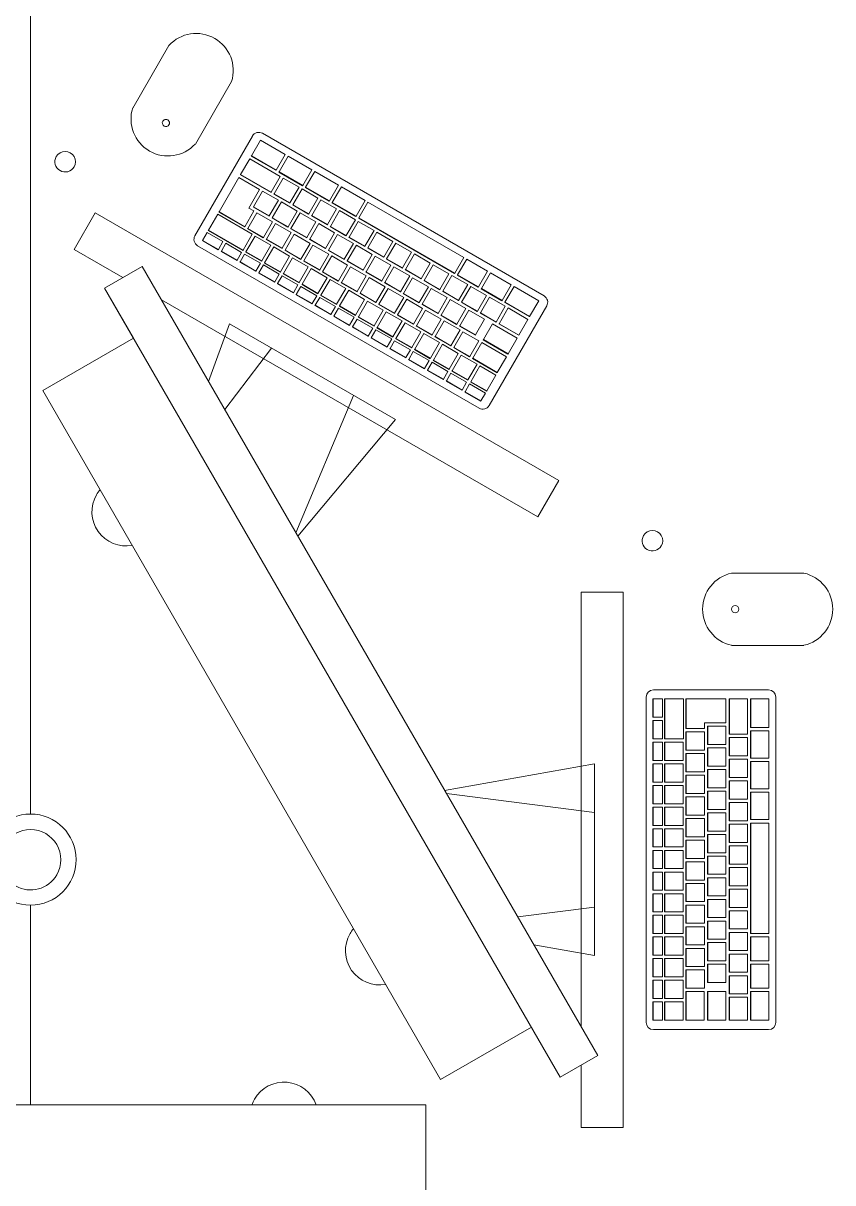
# Model space of a CAD drawing. Header units: millimetres. Extents: x 79795 to 317870, y -36033 to 97293.
# Drawn here: x 214522 to 215232, y 19048 to 20067 of the extents above; entities that cross this region are included whole.
import ezdxf

# ---------------------------------------------------------------- set-up
doc = ezdxf.new("R2010")
doc.units = ezdxf.units.MM
doc.header["$MEASUREMENT"] = 0
for name, color, linetype, lineweight in [('A-GENM', 8, 'CONTINUOUS', 9), ('E-ELEC-EQPM', 8, 'CONTINUOUS', 9), ('I-FURN', 8, 'CONTINUOUS', 9)]:
    doc.layers.add(name, color=color, linetype=linetype, lineweight=lineweight)

msp = doc.modelspace()

# ---------------------------------------------------------------- linework, layer by layer
at = {"layer": 'A-GENM'}
for p, q in [((214649.6, 20047.2), (214617.9, 19992.2)), ((214672.9, 19960.5), (214704.6, 20015.5)), ((214979, 19827.2), (214731.7, 19970)), ((214723, 19967.6), (214672.5, 19880)), ((214730.1, 19964), (214722.1, 19950.2)), ((214751.7, 19951.5), (214730.1, 19964)), ((214721.9, 19950), (214722.1, 19950.2)), ((214743.6, 19937.5), (214721.9, 19950)), ((214722.1, 19950.2), (214743.7, 19937.7)), ((214743.7, 19937.7), (214751.7, 19951.5)), ((214754.3, 19950), (214746.3, 19936.2)), ((214775.1, 19938), (214754.3, 19950)), ((214720.6, 19947.6), (214712.6, 19933.8)), ((214747.4, 19932.1), (214720.6, 19947.6)), ((214711.1, 19931.2), (214693.7, 19901)), ((214729.3, 19920.7), (214711.1, 19931.2)), ((214712.5, 19933.6), (214712.6, 19933.8)), ((214739.3, 19918.1), (214712.5, 19933.6)), ((214712.6, 19933.8), (214739.5, 19918.3)), ((214739.5, 19918.3), (214747.4, 19932.1)), ((214750, 19930.6), (214742.1, 19916.8)), ((214743.6, 19937.5), (214743.7, 19937.7)), ((214746.2, 19936), (214746.3, 19936.2)), ((214767, 19924), (214746.2, 19936)), ((214746.3, 19936.2), (214767.1, 19924.2)), ((214763.9, 19922.6), (214750, 19930.6)), ((214767.1, 19924.2), (214775.1, 19938)), ((214777.7, 19936.5), (214769.7, 19922.7)), ((214798.5, 19924.5), (214777.7, 19936.5)), ((214719.9, 19904.3), (214729.3, 19920.7)), ((214731.9, 19919.2), (214723.9, 19905.4)), ((214745.8, 19911.2), (214731.9, 19919.2)), ((214739.3, 19918.1), (214739.5, 19918.3)), ((214755.9, 19908.8), (214763.9, 19922.6)), ((214766.5, 19921.1), (214758.5, 19907.3)), ((214780.4, 19913.1), (214766.5, 19921.1)), ((214767, 19924), (214767.1, 19924.2)), ((214769.6, 19922.5), (214769.7, 19922.7)), ((214790.4, 19910.5), (214769.6, 19922.5)), ((214769.7, 19922.7), (214790.5, 19910.7)), ((214790.5, 19910.7), (214798.5, 19924.5)), ((214801.1, 19923), (214793.1, 19909.2)), ((214821.8, 19911), (214801.1, 19923)), ((214737.8, 19897.4), (214745.8, 19911.2)), ((214748.4, 19909.7), (214740.4, 19895.9)), ((214741.9, 19916.6), (214742.1, 19916.8)), ((214755.8, 19908.6), (214741.9, 19916.6)), ((214742.1, 19916.8), (214755.9, 19908.8)), ((214762.2, 19901.7), (214748.4, 19909.7)), ((214755.8, 19908.6), (214755.9, 19908.8)), ((214772.4, 19899.3), (214780.4, 19913.1)), ((214783, 19911.6), (214775, 19897.8)), ((214796.8, 19903.6), (214783, 19911.6)), ((214790.4, 19910.5), (214790.5, 19910.7)), ((214793, 19909), (214793.1, 19909.2)), ((214813.7, 19897), (214793, 19909)), ((214793.1, 19909.2), (214813.9, 19897.2)), ((214813.9, 19897.2), (214821.8, 19911)), ((214824.4, 19909.5), (214816.5, 19895.7)), ((214908.5, 19861), (214824.4, 19909.5)), ((214692.5, 19898.9), (214684.4, 19884.9)), ((214722.8, 19881.4), (214692.5, 19898.9)), ((214693.6, 19900.8), (214693.7, 19901)), ((214716.1, 19887.8), (214693.6, 19900.8)), ((214693.7, 19901), (214716.2, 19888)), ((214716.2, 19888), (214724.2, 19901.8)), ((214726.8, 19900.3), (214718.8, 19886.5)), ((214724.2, 19901.8), (214719.9, 19904.3)), ((214723.8, 19905.2), (214723.9, 19905.4)), ((214737.7, 19897.2), (214723.8, 19905.2)), ((214723.9, 19905.4), (214737.8, 19897.4)), ((214740.6, 19892.3), (214726.8, 19900.3)), ((214737.7, 19897.2), (214737.8, 19897.4)), ((214754.2, 19887.9), (214762.2, 19901.7)), ((214764.8, 19900.2), (214756.8, 19886.4)), ((214758.4, 19907.1), (214758.5, 19907.3)), ((214772.2, 19899.1), (214758.4, 19907.1)), ((214758.5, 19907.3), (214772.4, 19899.3)), ((214778.7, 19892.2), (214764.8, 19900.2)), ((214772.2, 19899.1), (214772.4, 19899.3)), ((214774.8, 19897.6), (214775, 19897.8)), ((214788.7, 19889.6), (214774.8, 19897.6)), ((214775, 19897.8), (214788.8, 19889.8)), ((214788.8, 19889.8), (214796.8, 19903.6)), ((214799.4, 19902.1), (214791.4, 19888.3)), ((214813.3, 19894.1), (214799.4, 19902.1)), ((214716.1, 19887.8), (214716.2, 19888)), ((214732.7, 19878.5), (214740.6, 19892.3)), ((214743.2, 19890.8), (214735.3, 19877)), ((214740.3, 19895.7), (214740.4, 19895.9)), ((214754.1, 19887.7), (214740.3, 19895.7)), ((214740.4, 19895.9), (214754.2, 19887.9)), ((214757.1, 19882.8), (214743.2, 19890.8)), ((214754.1, 19887.7), (214754.2, 19887.9)), ((214770.7, 19878.4), (214778.7, 19892.2)), ((214781.3, 19890.7), (214773.3, 19876.9)), ((214795.1, 19882.7), (214781.3, 19890.7)), ((214788.7, 19889.6), (214788.8, 19889.8)), ((214791.3, 19888.1), (214791.4, 19888.3)), ((214805.1, 19880.1), (214791.3, 19888.1)), ((214791.4, 19888.3), (214805.3, 19880.3)), ((214805.3, 19880.3), (214813.3, 19894.1)), ((214815.9, 19892.6), (214807.9, 19878.8)), ((214813.7, 19897), (214813.9, 19897.2)), ((214829.7, 19884.6), (214815.9, 19892.6)), ((214816.3, 19895.5), (214816.5, 19895.7)), ((214900.3, 19847), (214816.3, 19895.5)), ((214816.5, 19895.7), (214900.5, 19847.2)), ((214683.2, 19882.9), (214679.2, 19876)), ((214697.1, 19874.9), (214683.2, 19882.9)), ((214684.2, 19884.6), (214684.4, 19884.9)), ((214714.5, 19867.1), (214684.2, 19884.6)), ((214684.4, 19884.9), (214714.7, 19867.4)), ((214714.7, 19867.4), (214722.8, 19881.4)), ((214725.3, 19879.7), (214717.3, 19865.9)), ((214718.7, 19886.3), (214718.8, 19886.5)), ((214732.5, 19878.3), (214718.7, 19886.3)), ((214718.8, 19886.5), (214732.7, 19878.5)), ((214739.1, 19871.7), (214725.3, 19879.7)), ((214732.5, 19878.3), (214732.7, 19878.5)), ((214735.1, 19876.8), (214735.3, 19877)), ((214735.3, 19877), (214749.1, 19869)), ((214749.1, 19869), (214757.1, 19882.8)), ((214759.7, 19881.3), (214751.7, 19867.5)), ((214756.7, 19886.2), (214756.8, 19886.4)), ((214770.6, 19878.2), (214756.7, 19886.2)), ((214756.8, 19886.4), (214770.7, 19878.4)), ((214773.6, 19873.3), (214759.7, 19881.3)), ((214770.6, 19878.2), (214770.7, 19878.4)), ((214787.2, 19868.9), (214795.1, 19882.7)), ((214797.7, 19881.2), (214789.8, 19867.4)), ((214811.6, 19873.2), (214797.7, 19881.2)), ((214805.1, 19880.1), (214805.3, 19880.3)), ((214807.7, 19878.6), (214807.9, 19878.8)), ((214821.6, 19870.6), (214807.7, 19878.6)), ((214807.9, 19878.8), (214821.7, 19870.8)), ((214821.7, 19870.8), (214829.7, 19884.6)), ((214832.3, 19883.1), (214824.3, 19869.3)), ((214846.2, 19875.1), (214832.3, 19883.1)), ((214674.8, 19871.3), (214922.1, 19728.6)), ((214679.1, 19875.8), (214679.2, 19876)), ((214693, 19867.8), (214679.1, 19875.8)), ((214679.2, 19876), (214693.1, 19868)), ((214693, 19867.8), (214693.1, 19868)), ((214693.1, 19868), (214697.1, 19874.9)), ((214699.7, 19873.4), (214695.7, 19866.5)), ((214713.5, 19865.4), (214699.7, 19873.4)), ((214714.5, 19867.1), (214714.7, 19867.4)), ((214731.1, 19857.9), (214739.1, 19871.7)), ((214741.7, 19870.2), (214733.7, 19856.4)), ((214749, 19868.8), (214735.1, 19876.8)), ((214755.6, 19862.2), (214741.7, 19870.2)), ((214749, 19868.8), (214749.1, 19869)), ((214751.6, 19867.3), (214751.7, 19867.5)), ((214765.4, 19859.3), (214751.6, 19867.3)), ((214751.7, 19867.5), (214765.6, 19859.5)), ((214765.6, 19859.5), (214773.6, 19873.3)), ((214776.1, 19871.8), (214768.2, 19858)), ((214773.2, 19876.7), (214773.3, 19876.9)), ((214787, 19868.7), (214773.2, 19876.7)), ((214773.3, 19876.9), (214787.2, 19868.9)), ((214790, 19863.8), (214776.1, 19871.8)), ((214787, 19868.7), (214787.2, 19868.9)), ((214789.6, 19867.2), (214789.8, 19867.4)), ((214803.5, 19859.2), (214789.6, 19867.2)), ((214789.8, 19867.4), (214803.6, 19859.4)), ((214803.6, 19859.4), (214811.6, 19873.2)), ((214814.2, 19871.7), (214806.2, 19857.9)), ((214828, 19863.7), (214814.2, 19871.7)), ((214821.6, 19870.6), (214821.7, 19870.8)), ((214824.2, 19869.1), (214824.3, 19869.3)), ((214838.1, 19861.1), (214824.2, 19869.1)), ((214824.3, 19869.3), (214838.2, 19861.3)), ((214838.2, 19861.3), (214846.2, 19875.1)), ((214848.8, 19873.6), (214840.8, 19859.8)), ((214862.6, 19865.6), (214848.8, 19873.6)), ((214695.6, 19866.3), (214695.7, 19866.5)), ((214709.4, 19858.3), (214695.6, 19866.3)), ((214695.7, 19866.5), (214709.6, 19858.5)), ((214709.4, 19858.3), (214709.6, 19858.5)), ((214709.6, 19858.5), (214713.5, 19865.4)), ((214712, 19856.8), (214712.2, 19857)), ((214725.9, 19848.8), (214712, 19856.8)), ((214716.1, 19863.9), (214712.2, 19857)), ((214712.2, 19857), (214726, 19849)), ((214730, 19855.9), (214716.1, 19863.9)), ((214717.1, 19865.6), (214717.3, 19865.9)), ((214731, 19857.6), (214717.1, 19865.6)), ((214717.3, 19865.9), (214731.1, 19857.9)), ((214731, 19857.6), (214731.1, 19857.9)), ((214747.6, 19848.4), (214755.6, 19862.2)), ((214758.2, 19860.7), (214750.2, 19846.9)), ((214772, 19852.7), (214758.2, 19860.7)), ((214765.4, 19859.3), (214765.6, 19859.5)), ((214768, 19857.8), (214768.2, 19858)), ((214781.9, 19849.8), (214768, 19857.8)), ((214768.2, 19858), (214782, 19850)), ((214782, 19850), (214790, 19863.8)), ((214792.6, 19862.3), (214784.6, 19848.5)), ((214806.5, 19854.3), (214792.6, 19862.3)), ((214803.5, 19859.2), (214803.6, 19859.4)), ((214806.1, 19857.7), (214806.2, 19857.9)), ((214819.9, 19849.7), (214806.1, 19857.7)), ((214806.2, 19857.9), (214820.1, 19849.9)), ((214820.1, 19849.9), (214828, 19863.7)), ((214830.6, 19862.2), (214822.7, 19848.4)), ((214844.5, 19854.2), (214830.6, 19862.2)), ((214838.1, 19861.1), (214838.2, 19861.3)), ((214840.7, 19859.6), (214840.8, 19859.8)), ((214854.5, 19851.6), (214840.7, 19859.6)), ((214840.8, 19859.8), (214854.6, 19851.8)), ((214854.6, 19851.8), (214862.6, 19865.6)), ((214865.2, 19864.1), (214857.2, 19850.3)), ((214879.1, 19856.1), (214865.2, 19864.1)), ((214900.5, 19847.2), (214908.5, 19861)), ((214911.1, 19859.5), (214903.1, 19845.7)), ((214929.2, 19849), (214911.1, 19859.5)), ((214725.9, 19848.8), (214726, 19849)), ((214726, 19849), (214730, 19855.9)), ((214728.5, 19847.3), (214728.6, 19847.5)), ((214742.3, 19839.3), (214728.5, 19847.3)), ((214732.6, 19854.4), (214728.6, 19847.5)), ((214728.6, 19847.5), (214742.5, 19839.5)), ((214746.5, 19846.4), (214732.6, 19854.4)), ((214733.6, 19856.1), (214733.7, 19856.4)), ((214747.4, 19848.1), (214733.6, 19856.1)), ((214733.7, 19856.4), (214747.6, 19848.4)), ((214742.5, 19839.5), (214746.5, 19846.4)), ((214747.4, 19848.1), (214747.6, 19848.4)), ((214750, 19846.6), (214750.2, 19846.9)), ((214763.9, 19838.6), (214750, 19846.6)), ((214750.2, 19846.9), (214764, 19838.9)), ((214764, 19838.9), (214772, 19852.7)), ((214774.6, 19851.2), (214766.6, 19837.4)), ((214788.5, 19843.2), (214774.6, 19851.2)), ((214781.9, 19849.8), (214782, 19850)), ((214784.5, 19848.3), (214784.6, 19848.5)), ((214798.3, 19840.3), (214784.5, 19848.3)), ((214784.6, 19848.5), (214798.5, 19840.5)), ((214798.5, 19840.5), (214806.5, 19854.3)), ((214809.1, 19852.8), (214801.1, 19839)), ((214822.9, 19844.8), (214809.1, 19852.8)), ((214819.9, 19849.7), (214820.1, 19849.9)), ((214822.5, 19848.2), (214822.7, 19848.4)), ((214836.4, 19840.2), (214822.5, 19848.2)), ((214822.7, 19848.4), (214836.5, 19840.4)), ((214836.5, 19840.4), (214844.5, 19854.2)), ((214847.1, 19852.7), (214839.1, 19838.9)), ((214861, 19844.7), (214847.1, 19852.7)), ((214854.5, 19851.6), (214854.6, 19851.8)), ((214857.1, 19850.1), (214857.2, 19850.3)), ((214871, 19842.1), (214857.1, 19850.1)), ((214857.2, 19850.3), (214871.1, 19842.3)), ((214871.1, 19842.3), (214879.1, 19856.1)), ((214881.7, 19854.6), (214873.7, 19840.8)), ((214895.5, 19846.6), (214881.7, 19854.6)), ((214887.6, 19832.8), (214895.5, 19846.6)), ((214900.3, 19847), (214900.5, 19847.2)), ((214921.3, 19835.2), (214929.2, 19849)), ((214931.8, 19847.5), (214923.9, 19833.7)), ((214950, 19837), (214931.8, 19847.5)), ((214742.3, 19839.3), (214742.5, 19839.5)), ((214744.9, 19837.8), (214745.1, 19838)), ((214758.8, 19829.8), (214744.9, 19837.8)), ((214749.1, 19844.9), (214745.1, 19838)), ((214745.1, 19838), (214758.9, 19830)), ((214762.9, 19836.9), (214749.1, 19844.9)), ((214758.9, 19830), (214762.9, 19836.9)), ((214763.9, 19838.6), (214764, 19838.9)), ((214766.5, 19837.1), (214766.6, 19837.4)), ((214780.4, 19829.1), (214766.5, 19837.1)), ((214766.6, 19837.4), (214780.5, 19829.4)), ((214780.5, 19829.4), (214788.5, 19843.2)), ((214791.1, 19841.7), (214783.1, 19827.9)), ((214804.9, 19833.7), (214791.1, 19841.7)), ((214798.3, 19840.3), (214798.5, 19840.5)), ((214800.9, 19838.8), (214801.1, 19839)), ((214814.8, 19830.8), (214800.9, 19838.8)), ((214801.1, 19839), (214814.9, 19831)), ((214814.9, 19831), (214822.9, 19844.8)), ((214825.5, 19843.3), (214817.5, 19829.5)), ((214839.4, 19835.3), (214825.5, 19843.3)), ((214836.4, 19840.2), (214836.5, 19840.4)), ((214839, 19838.7), (214839.1, 19838.9)), ((214852.8, 19830.7), (214839, 19838.7)), ((214839.1, 19838.9), (214853, 19830.9)), ((214853, 19830.9), (214861, 19844.7)), ((214863.6, 19843.2), (214855.6, 19829.4)), ((214877.4, 19835.2), (214863.6, 19843.2)), ((214871, 19842.1), (214871.1, 19842.3)), ((214873.6, 19840.6), (214873.7, 19840.8)), ((214887.4, 19832.6), (214873.6, 19840.6)), ((214873.7, 19840.8), (214887.6, 19832.8)), ((214898.1, 19845.1), (214890.2, 19831.3)), ((214912, 19837.1), (214898.1, 19845.1)), ((214902.9, 19845.5), (214903.1, 19845.7)), ((214921.1, 19835), (214902.9, 19845.5)), ((214903.1, 19845.7), (214921.3, 19835.2)), ((214904, 19823.3), (214912, 19837.1)), ((214942.1, 19823.2), (214950, 19837)), ((214758.8, 19829.8), (214758.9, 19830)), ((214761.4, 19828.3), (214761.5, 19828.5)), ((214775.2, 19820.3), (214761.4, 19828.3)), ((214765.5, 19835.4), (214761.5, 19828.5)), ((214761.5, 19828.5), (214775.4, 19820.5)), ((214779.4, 19827.4), (214765.5, 19835.4)), ((214775.4, 19820.5), (214779.4, 19827.4)), ((214780.4, 19829.1), (214780.5, 19829.4)), ((214783, 19827.6), (214783.1, 19827.9)), ((214796.8, 19819.6), (214783, 19827.6)), ((214783.1, 19827.9), (214796.9, 19819.9)), ((214796.9, 19819.9), (214804.9, 19833.7)), ((214807.5, 19832.2), (214799.5, 19818.4)), ((214821.4, 19824.2), (214807.5, 19832.2)), ((214814.8, 19830.8), (214814.9, 19831)), ((214817.4, 19829.3), (214817.5, 19829.5)), ((214831.2, 19821.3), (214817.4, 19829.3)), ((214817.5, 19829.5), (214831.4, 19821.5)), ((214831.4, 19821.5), (214839.4, 19835.3)), ((214842, 19833.8), (214834, 19820)), ((214855.8, 19825.8), (214842, 19833.8)), ((214852.8, 19830.7), (214853, 19830.9)), ((214855.4, 19829.2), (214855.6, 19829.4)), ((214869.3, 19821.2), (214855.4, 19829.2)), ((214855.6, 19829.4), (214869.4, 19821.4)), ((214869.4, 19821.4), (214877.4, 19835.2)), ((214880, 19833.7), (214872, 19819.9)), ((214893.9, 19825.7), (214880, 19833.7)), ((214887.4, 19832.6), (214887.6, 19832.8)), ((214890, 19831.1), (214890.2, 19831.3)), ((214903.9, 19823.1), (214890, 19831.1)), ((214890.2, 19831.3), (214904, 19823.3)), ((214914.6, 19835.6), (214906.6, 19821.8)), ((214928.4, 19827.6), (214914.6, 19835.6)), ((214920.5, 19813.8), (214928.4, 19827.6)), ((214921.1, 19835), (214921.3, 19835.2)), ((214931, 19826.1), (214923.1, 19812.3)), ((214923.7, 19833.5), (214923.9, 19833.7)), ((214941.9, 19823), (214923.7, 19833.5)), ((214923.9, 19833.7), (214942.1, 19823.2)), ((214944.9, 19818.1), (214931, 19826.1)), ((214952.6, 19835.5), (214944.6, 19821.7)), ((214974.3, 19823), (214952.6, 19835.5)), ((214775.2, 19820.3), (214775.4, 19820.5)), ((214777.8, 19818.8), (214778, 19819)), ((214791.7, 19810.8), (214777.8, 19818.8)), ((214782, 19825.9), (214778, 19819)), ((214778, 19819), (214791.8, 19811)), ((214795.8, 19817.9), (214782, 19825.9)), ((214791.8, 19811), (214795.8, 19817.9)), ((214798.4, 19816.4), (214794.4, 19809.5)), ((214796.8, 19819.6), (214796.9, 19819.9)), ((214812.3, 19808.4), (214798.4, 19816.4)), ((214799.4, 19818.1), (214799.5, 19818.4)), ((214813.3, 19810.1), (214799.4, 19818.1)), ((214799.5, 19818.4), (214813.4, 19810.4)), ((214813.4, 19810.4), (214821.4, 19824.2)), ((214824, 19822.7), (214816, 19808.9)), ((214837.8, 19814.7), (214824, 19822.7)), ((214831.2, 19821.3), (214831.4, 19821.5)), ((214833.8, 19819.8), (214834, 19820)), ((214847.7, 19811.8), (214833.8, 19819.8)), ((214834, 19820), (214847.8, 19812)), ((214847.8, 19812), (214855.8, 19825.8)), ((214858.4, 19824.3), (214850.4, 19810.5)), ((214872.3, 19816.3), (214858.4, 19824.3)), ((214864.3, 19802.5), (214872.3, 19816.3)), ((214869.3, 19821.2), (214869.4, 19821.4)), ((214871.9, 19819.7), (214872, 19819.9)), ((214885.7, 19811.7), (214871.9, 19819.7)), ((214872, 19819.9), (214885.9, 19811.9)), ((214885.9, 19811.9), (214893.9, 19825.7)), ((214896.5, 19824.2), (214888.5, 19810.4)), ((214910.3, 19816.2), (214896.5, 19824.2)), ((214902.3, 19802.4), (214910.3, 19816.2)), ((214903.9, 19823.1), (214904, 19823.3)), ((214906.5, 19821.6), (214906.6, 19821.8)), ((214920.3, 19813.6), (214906.5, 19821.6)), ((214906.6, 19821.8), (214920.5, 19813.8)), ((214930.7, 19730.9), (214981.3, 19818.5)), ((214936.9, 19804.3), (214944.9, 19818.1)), ((214947.5, 19816.6), (214939.5, 19802.8)), ((214941.9, 19823), (214942.1, 19823.2)), ((214944.5, 19821.5), (214944.6, 19821.7)), ((214966.2, 19809), (214944.5, 19821.5)), ((214944.6, 19821.7), (214966.3, 19809.2)), ((214964.8, 19806.6), (214947.5, 19816.6)), ((214966.3, 19809.2), (214974.3, 19823)), ((214791.7, 19810.8), (214791.8, 19811)), ((214794.3, 19809.3), (214794.4, 19809.5)), ((214808.1, 19801.3), (214794.3, 19809.3)), ((214794.4, 19809.5), (214808.3, 19801.5)), ((214808.3, 19801.5), (214812.3, 19808.4)), ((214814.9, 19806.9), (214810.9, 19800)), ((214813.3, 19810.1), (214813.4, 19810.4)), ((214828.7, 19798.9), (214814.9, 19806.9)), ((214815.9, 19808.6), (214816, 19808.9)), ((214829.7, 19800.6), (214815.9, 19808.6)), ((214816, 19808.9), (214829.9, 19800.9)), ((214829.9, 19800.9), (214837.8, 19814.7)), ((214840.4, 19813.2), (214832.5, 19799.4)), ((214854.3, 19805.2), (214840.4, 19813.2)), ((214847.7, 19811.8), (214847.8, 19812)), ((214850.3, 19810.3), (214850.4, 19810.5)), ((214864.2, 19802.3), (214850.3, 19810.3)), ((214850.4, 19810.5), (214864.3, 19802.5)), ((214874.9, 19814.8), (214866.9, 19801)), ((214888.7, 19806.8), (214874.9, 19814.8)), ((214880.8, 19793), (214888.7, 19806.8)), ((214885.7, 19811.7), (214885.9, 19811.9)), ((214888.3, 19810.2), (214888.5, 19810.4)), ((214902.2, 19802.2), (214888.3, 19810.2)), ((214888.5, 19810.4), (214902.3, 19802.4)), ((214912.9, 19814.7), (214904.9, 19800.9)), ((214926.8, 19806.7), (214912.9, 19814.7)), ((214918.8, 19792.9), (214926.8, 19806.7)), ((214920.3, 19813.6), (214920.5, 19813.8)), ((214922.9, 19812.1), (214923.1, 19812.3)), ((214936.8, 19804.1), (214922.9, 19812.1)), ((214923.1, 19812.3), (214936.9, 19804.3)), ((214956.8, 19792.8), (214964.8, 19806.6)), ((214966.2, 19809), (214966.3, 19809.2)), ((214808.1, 19801.3), (214808.3, 19801.5)), ((214810.7, 19799.8), (214810.9, 19800)), ((214824.6, 19791.8), (214810.7, 19799.8)), ((214810.9, 19800), (214824.7, 19792)), ((214824.7, 19792), (214828.7, 19798.9)), ((214831.3, 19797.4), (214827.3, 19790.5)), ((214829.7, 19800.6), (214829.9, 19800.9)), ((214845.2, 19789.4), (214831.3, 19797.4)), ((214832.3, 19799.1), (214832.5, 19799.4)), ((214846.2, 19791.1), (214832.3, 19799.1)), ((214832.5, 19799.4), (214846.3, 19791.4)), ((214846.3, 19791.4), (214854.3, 19805.2)), ((214856.9, 19803.7), (214848.9, 19789.9)), ((214870.7, 19795.7), (214856.9, 19803.7)), ((214862.8, 19781.9), (214870.7, 19795.7)), ((214864.2, 19802.3), (214864.3, 19802.5)), ((214866.8, 19800.8), (214866.9, 19801)), ((214880.6, 19792.8), (214866.8, 19800.8)), ((214866.9, 19801), (214880.8, 19793)), ((214891.3, 19805.3), (214883.3, 19791.5)), ((214905.2, 19797.3), (214891.3, 19805.3)), ((214897.2, 19783.5), (214905.2, 19797.3)), ((214907.8, 19795.8), (214899.8, 19782)), ((214902.2, 19802.2), (214902.3, 19802.4)), ((214904.8, 19800.7), (214904.9, 19800.9)), ((214918.7, 19792.7), (214904.8, 19800.7)), ((214904.9, 19800.9), (214918.8, 19792.9)), ((214921.6, 19787.8), (214907.8, 19795.8)), ((214933.7, 19802.7), (214925.7, 19788.9)), ((214955.3, 19790.2), (214933.7, 19802.7)), ((214936.8, 19804.1), (214936.9, 19804.3)), ((214939.4, 19802.6), (214939.5, 19802.8)), ((214956.7, 19792.6), (214939.4, 19802.6)), ((214939.5, 19802.8), (214956.8, 19792.8)), ((214824.6, 19791.8), (214824.7, 19792)), ((214827.2, 19790.3), (214827.3, 19790.5)), ((214841.1, 19782.3), (214827.2, 19790.3)), ((214827.3, 19790.5), (214841.2, 19782.5)), ((214841.2, 19782.5), (214845.2, 19789.4)), ((214847.8, 19787.9), (214843.8, 19781)), ((214846.2, 19791.1), (214846.3, 19791.4)), ((214861.6, 19779.9), (214847.8, 19787.9)), ((214848.8, 19789.6), (214848.9, 19789.9)), ((214862.6, 19781.6), (214848.8, 19789.6)), ((214848.9, 19789.9), (214862.8, 19781.9)), ((214873.3, 19794.2), (214865.4, 19780.4)), ((214887.2, 19786.2), (214873.3, 19794.2)), ((214879.2, 19772.4), (214887.2, 19786.2)), ((214880.6, 19792.8), (214880.8, 19793)), ((214883.2, 19791.3), (214883.3, 19791.5)), ((214897.1, 19783.3), (214883.2, 19791.3)), ((214883.3, 19791.5), (214897.2, 19783.5)), ((214913.7, 19774), (214921.6, 19787.8)), ((214924.2, 19786.3), (214916.3, 19772.5)), ((214918.7, 19792.7), (214918.8, 19792.9)), ((214945.9, 19773.8), (214924.2, 19786.3)), ((214925.6, 19788.7), (214925.7, 19788.9)), ((214947.2, 19776.2), (214925.6, 19788.7)), ((214925.7, 19788.9), (214947.4, 19776.4)), ((214947.4, 19776.4), (214955.3, 19790.2)), ((214956.7, 19792.6), (214956.8, 19792.8)), ((214841.1, 19782.3), (214841.2, 19782.5)), ((214843.7, 19780.8), (214843.8, 19781)), ((214857.5, 19772.8), (214843.7, 19780.8)), ((214843.8, 19781), (214857.6, 19773)), ((214857.6, 19773), (214861.6, 19779.9)), ((214864.2, 19778.4), (214860.2, 19771.5)), ((214862.6, 19781.6), (214862.8, 19781.9)), ((214878.1, 19770.4), (214864.2, 19778.4)), ((214865.2, 19780.1), (214865.4, 19780.4)), ((214879.1, 19772.1), (214865.2, 19780.1)), ((214865.4, 19780.4), (214879.2, 19772.4)), ((214889.8, 19784.7), (214881.8, 19770.9)), ((214903.7, 19776.7), (214889.8, 19784.7)), ((214895.7, 19762.9), (214903.7, 19776.7)), ((214897.1, 19783.3), (214897.2, 19783.5)), ((214906.3, 19775.2), (214898.3, 19761.4)), ((214899.7, 19781.8), (214899.8, 19782)), ((214913.5, 19773.8), (214899.7, 19781.8)), ((214899.8, 19782), (214913.7, 19774)), ((214920.1, 19767.2), (214906.3, 19775.2)), ((214947.2, 19776.2), (214947.4, 19776.4)), ((214857.5, 19772.8), (214857.6, 19773)), ((214860.1, 19771.3), (214860.2, 19771.5)), ((214874, 19763.3), (214860.1, 19771.3)), ((214860.2, 19771.5), (214874.1, 19763.5)), ((214874.1, 19763.5), (214878.1, 19770.4)), ((214880.7, 19768.9), (214876.7, 19762)), ((214879.1, 19772.1), (214879.2, 19772.4)), ((214894.5, 19760.9), (214880.7, 19768.9)), ((214881.7, 19770.6), (214881.8, 19770.9)), ((214895.5, 19762.6), (214881.7, 19770.6)), ((214881.8, 19770.9), (214895.7, 19762.9)), ((214912.1, 19753.4), (214920.1, 19767.2)), ((214913.5, 19773.8), (214913.7, 19774)), ((214922.7, 19765.7), (214914.7, 19751.9)), ((214916.1, 19772.3), (214916.3, 19772.5)), ((214937.8, 19759.8), (214916.1, 19772.3)), ((214916.3, 19772.5), (214937.9, 19760)), ((214936.6, 19757.7), (214922.7, 19765.7)), ((214937.9, 19760), (214945.9, 19773.8)), ((214874, 19763.3), (214874.1, 19763.5)), ((214876.6, 19761.8), (214876.7, 19762)), ((214890.4, 19753.8), (214876.6, 19761.8)), ((214876.7, 19762), (214890.6, 19754)), ((214890.6, 19754), (214894.5, 19760.9)), ((214897.1, 19759.4), (214893.2, 19752.5)), ((214895.5, 19762.6), (214895.7, 19762.9)), ((214911, 19751.4), (214897.1, 19759.4)), ((214898.1, 19761.1), (214898.3, 19761.4)), ((214912, 19753.1), (214898.1, 19761.1)), ((214898.3, 19761.4), (214912.1, 19753.4)), ((214928.6, 19743.9), (214936.6, 19757.7)), ((214937.8, 19759.8), (214937.9, 19760)), ((214890.4, 19753.8), (214890.6, 19754)), ((214893, 19752.3), (214893.2, 19752.5)), ((214906.9, 19744.3), (214893, 19752.3)), ((214893.2, 19752.5), (214907, 19744.5)), ((214907, 19744.5), (214911, 19751.4)), ((214913.6, 19749.9), (214909.6, 19743)), ((214912, 19753.1), (214912.1, 19753.4)), ((214927.5, 19741.9), (214913.6, 19749.9)), ((214914.6, 19751.6), (214914.7, 19751.9)), ((214928.4, 19743.6), (214914.6, 19751.6)), ((214914.7, 19751.9), (214928.6, 19743.9)), ((214906.9, 19744.3), (214907, 19744.5)), ((214909.5, 19742.8), (214909.6, 19743)), ((214923.3, 19734.8), (214909.5, 19742.8)), ((214909.6, 19743), (214923.5, 19735)), ((214923.3, 19734.8), (214923.5, 19735)), ((214923.5, 19735), (214927.5, 19741.9)), ((214928.4, 19743.6), (214928.6, 19743.9)), ((215207, 19583.8), (215143.5, 19583.8)), ((215143.5, 19520.3), (215207, 19520.3)), ((215176.1, 19481.2), (215074.9, 19481.2)), ((215068.5, 19474.9), (215068.5, 19189.3)), ((215074.5, 19457.3), (215074.5, 19473.3)), ((215074.5, 19473.3), (215074.8, 19473.3)), ((215082.8, 19473.3), (215074.8, 19473.3)), ((215074.8, 19473.3), (215074.8, 19457.3)), ((215082.8, 19457.3), (215082.8, 19473.3)), ((215084.8, 19438.3), (215084.8, 19473.3)), ((215084.8, 19473.3), (215085, 19473.3)), ((215101.3, 19473.3), (215085, 19473.3)), ((215085, 19473.3), (215085, 19438.3)), ((215101.3, 19438.3), (215101.3, 19473.3)), ((215103.4, 19447.3), (215103.4, 19473.3)), ((215103.4, 19473.3), (215103.7, 19473.3)), ((215138.6, 19473.3), (215103.7, 19473.3)), ((215103.7, 19473.3), (215103.7, 19447.3)), ((215138.6, 19452.3), (215138.6, 19473.3)), ((215141.3, 19442.3), (215141.3, 19473.3)), ((215141.3, 19473.3), (215141.6, 19473.3)), ((215157.5, 19473.3), (215141.6, 19473.3)), ((215141.6, 19473.3), (215141.6, 19442.3)), ((215157.5, 19442.3), (215157.5, 19473.3)), ((215160.2, 19448.3), (215160.2, 19473.3)), ((215160.2, 19473.3), (215160.5, 19473.3)), ((215176.4, 19473.3), (215160.5, 19473.3)), ((215160.5, 19473.3), (215160.5, 19448.3)), ((215176.4, 19448.3), (215176.4, 19473.3)), ((215182.4, 19189.3), (215182.4, 19474.9)), ((215074.5, 19457.3), (215074.8, 19457.3)), ((215074.5, 19438.3), (215074.5, 19454.3)), ((215074.5, 19454.3), (215074.8, 19454.3)), ((215074.8, 19457.3), (215082.8, 19457.3)), ((215082.8, 19454.3), (215074.8, 19454.3)), ((215074.8, 19454.3), (215074.8, 19438.3)), ((215082.8, 19438.3), (215082.8, 19454.3)), ((215119.7, 19447.3), (215119.7, 19452.3)), ((215119.7, 19452.3), (215138.6, 19452.3)), ((215122.4, 19433.3), (215122.4, 19449.3)), ((215122.4, 19449.3), (215122.6, 19449.3)), ((215138.6, 19449.3), (215122.6, 19449.3)), ((215122.6, 19449.3), (215122.6, 19433.3)), ((215138.6, 19433.3), (215138.6, 19449.3)), ((215103.4, 19447.3), (215103.7, 19447.3)), ((215103.4, 19428.3), (215103.4, 19444.3)), ((215103.4, 19444.3), (215103.7, 19444.3)), ((215103.7, 19447.3), (215119.7, 19447.3)), ((215119.7, 19444.3), (215103.7, 19444.3)), ((215103.7, 19444.3), (215103.7, 19428.3)), ((215119.7, 19428.3), (215119.7, 19444.3)), ((215141.3, 19442.3), (215141.6, 19442.3)), ((215141.3, 19423.3), (215141.3, 19439.3)), ((215141.3, 19439.3), (215141.6, 19439.3)), ((215141.6, 19442.3), (215157.5, 19442.3)), ((215157.5, 19439.3), (215141.6, 19439.3)), ((215141.6, 19439.3), (215141.6, 19423.3)), ((215157.5, 19423.3), (215157.5, 19439.3)), ((215160.2, 19448.3), (215160.5, 19448.3)), ((215160.2, 19421.3), (215160.2, 19445.3)), ((215160.2, 19445.3), (215160.5, 19445.3)), ((215160.5, 19448.3), (215176.4, 19448.3)), ((215176.4, 19445.3), (215160.5, 19445.3)), ((215160.5, 19445.3), (215160.5, 19421.3)), ((215176.4, 19421.3), (215176.4, 19445.3)), ((215074.5, 19438.3), (215074.8, 19438.3)), ((215074.5, 19419.3), (215074.5, 19435.3)), ((215074.5, 19435.3), (215074.8, 19435.3)), ((215074.8, 19438.3), (215082.8, 19438.3)), ((215082.8, 19435.3), (215074.8, 19435.3)), ((215074.8, 19435.3), (215074.8, 19419.3)), ((215082.8, 19419.3), (215082.8, 19435.3)), ((215084.8, 19438.3), (215085, 19438.3)), ((215084.8, 19419.3), (215084.8, 19435.3)), ((215084.8, 19435.3), (215085, 19435.3)), ((215085, 19438.3), (215101.3, 19438.3)), ((215101, 19435.3), (215085, 19435.3)), ((215085, 19435.3), (215085, 19419.3)), ((215101, 19419.3), (215101, 19435.3)), ((215122.4, 19433.3), (215122.6, 19433.3)), ((215122.4, 19414.3), (215122.4, 19430.3)), ((215122.4, 19430.3), (215122.6, 19430.3)), ((215122.6, 19433.3), (215138.6, 19433.3)), ((215138.6, 19430.3), (215122.6, 19430.3)), ((215122.6, 19430.3), (215122.6, 19414.3)), ((215138.6, 19414.3), (215138.6, 19430.3)), ((215074.5, 19419.3), (215074.8, 19419.3)), ((215074.8, 19419.3), (215082.8, 19419.3)), ((215084.8, 19419.3), (215085, 19419.3)), ((215085, 19419.3), (215101, 19419.3)), ((215103.4, 19428.3), (215103.7, 19428.3)), ((215103.4, 19409.3), (215103.4, 19425.3)), ((215103.4, 19425.3), (215103.7, 19425.3)), ((215103.7, 19428.3), (215119.7, 19428.3)), ((215119.7, 19425.3), (215103.7, 19425.3)), ((215103.7, 19425.3), (215103.7, 19409.3)), ((215119.7, 19409.3), (215119.7, 19425.3)), ((215141.3, 19423.3), (215141.6, 19423.3)), ((215141.3, 19404.3), (215141.3, 19420.3)), ((215141.3, 19420.3), (215141.6, 19420.3)), ((215141.6, 19423.3), (215157.5, 19423.3)), ((215157.5, 19420.3), (215141.6, 19420.3)), ((215141.6, 19420.3), (215141.6, 19404.3)), ((215157.5, 19404.3), (215157.5, 19420.3)), ((215160.2, 19421.3), (215160.5, 19421.3)), ((215160.5, 19421.3), (215176.4, 19421.3)), ((215074.5, 19400.3), (215074.5, 19416.3)), ((215074.5, 19416.3), (215074.8, 19416.3)), ((215082.8, 19416.3), (215074.8, 19416.3)), ((215074.8, 19416.3), (215074.8, 19400.3)), ((215082.8, 19400.3), (215082.8, 19416.3)), ((215084.8, 19400.3), (215084.8, 19416.3)), ((215084.8, 19416.3), (215085, 19416.3)), ((215101, 19416.3), (215085, 19416.3)), ((215085, 19416.3), (215085, 19400.3)), ((215101, 19400.3), (215101, 19416.3)), ((215103.4, 19409.3), (215103.7, 19409.3)), ((215103.7, 19409.3), (215119.7, 19409.3)), ((215122.4, 19414.3), (215122.6, 19414.3)), ((215122.4, 19395.3), (215122.4, 19411.3)), ((215122.4, 19411.3), (215122.6, 19411.3)), ((215122.6, 19414.3), (215138.6, 19414.3)), ((215138.6, 19411.3), (215122.6, 19411.3)), ((215122.6, 19411.3), (215122.6, 19395.3)), ((215138.6, 19395.3), (215138.6, 19411.3)), ((215160.2, 19394.3), (215160.2, 19418.3)), ((215160.2, 19418.3), (215160.5, 19418.3)), ((215176.4, 19418.3), (215160.5, 19418.3)), ((215160.5, 19418.3), (215160.5, 19394.3)), ((215176.4, 19394.3), (215176.4, 19418.3)), ((215074.5, 19400.3), (215074.8, 19400.3)), ((215074.8, 19400.3), (215082.8, 19400.3)), ((215084.8, 19400.3), (215085, 19400.3)), ((215085, 19400.3), (215101, 19400.3)), ((215103.4, 19390.3), (215103.4, 19406.3)), ((215103.4, 19406.3), (215103.7, 19406.3)), ((215119.7, 19406.3), (215103.7, 19406.3)), ((215103.7, 19406.3), (215103.7, 19390.3)), ((215119.7, 19390.3), (215119.7, 19406.3)), ((215141.3, 19404.3), (215141.6, 19404.3)), ((215141.3, 19385.3), (215141.3, 19401.3)), ((215141.3, 19401.3), (215141.6, 19401.3)), ((215141.6, 19404.3), (215157.5, 19404.3)), ((215157.5, 19401.3), (215141.6, 19401.3)), ((215141.6, 19401.3), (215141.6, 19385.3)), ((215157.5, 19385.3), (215157.5, 19401.3)), ((215074.5, 19381.3), (215074.5, 19397.3)), ((215074.5, 19397.3), (215074.8, 19397.3)), ((215082.8, 19397.3), (215074.8, 19397.3)), ((215074.8, 19397.3), (215074.8, 19381.3)), ((215082.8, 19381.3), (215082.8, 19397.3)), ((215084.8, 19381.3), (215084.8, 19397.3)), ((215084.8, 19397.3), (215085, 19397.3)), ((215101, 19397.3), (215085, 19397.3)), ((215085, 19397.3), (215085, 19381.3)), ((215101, 19381.3), (215101, 19397.3)), ((215103.4, 19390.3), (215103.7, 19390.3)), ((215103.7, 19390.3), (215119.7, 19390.3)), ((215122.4, 19395.3), (215122.6, 19395.3)), ((215122.4, 19376.3), (215122.4, 19392.3)), ((215122.4, 19392.3), (215122.6, 19392.3)), ((215122.6, 19395.3), (215138.6, 19395.3)), ((215138.6, 19392.3), (215122.6, 19392.3)), ((215122.6, 19392.3), (215122.6, 19376.3)), ((215138.6, 19376.3), (215138.6, 19392.3)), ((215160.2, 19394.3), (215160.5, 19394.3)), ((215160.2, 19367.3), (215160.2, 19391.3)), ((215160.2, 19391.3), (215160.5, 19391.3)), ((215160.5, 19394.3), (215176.4, 19394.3)), ((215176.4, 19391.3), (215160.5, 19391.3)), ((215160.5, 19391.3), (215160.5, 19367.3)), ((215176.4, 19367.3), (215176.4, 19391.3)), ((215074.5, 19381.3), (215074.8, 19381.3)), ((215074.5, 19362.3), (215074.5, 19378.3)), ((215074.5, 19378.3), (215074.8, 19378.3)), ((215074.8, 19381.3), (215082.8, 19381.3)), ((215082.8, 19378.3), (215074.8, 19378.3)), ((215074.8, 19378.3), (215074.8, 19362.3)), ((215082.8, 19362.3), (215082.8, 19378.3)), ((215084.8, 19381.3), (215085, 19381.3)), ((215084.8, 19362.3), (215084.8, 19378.3)), ((215084.8, 19378.3), (215085, 19378.3)), ((215085, 19381.3), (215101, 19381.3)), ((215101, 19378.3), (215085, 19378.3)), ((215085, 19378.3), (215085, 19362.3)), ((215101, 19362.3), (215101, 19378.3)), ((215103.4, 19371.3), (215103.4, 19387.3)), ((215103.4, 19387.3), (215103.7, 19387.3)), ((215119.7, 19387.3), (215103.7, 19387.3)), ((215103.7, 19387.3), (215103.7, 19371.3)), ((215119.7, 19371.3), (215119.7, 19387.3)), ((215141.3, 19385.3), (215141.6, 19385.3)), ((215141.3, 19366.3), (215141.3, 19382.3)), ((215141.3, 19382.3), (215141.6, 19382.3)), ((215141.6, 19385.3), (215157.5, 19385.3)), ((215157.5, 19382.3), (215141.6, 19382.3)), ((215141.6, 19382.3), (215141.6, 19366.3)), ((215157.5, 19366.3), (215157.5, 19382.3)), ((215103.4, 19371.3), (215103.7, 19371.3)), ((215103.4, 19352.3), (215103.4, 19368.3)), ((215103.4, 19368.3), (215103.7, 19368.3)), ((215103.7, 19371.3), (215119.7, 19371.3)), ((215119.7, 19368.3), (215103.7, 19368.3)), ((215103.7, 19368.3), (215103.7, 19352.3)), ((215119.7, 19352.3), (215119.7, 19368.3)), ((215122.4, 19376.3), (215122.6, 19376.3)), ((215122.4, 19357.3), (215122.4, 19373.3)), ((215122.4, 19373.3), (215122.6, 19373.3)), ((215122.6, 19376.3), (215138.6, 19376.3)), ((215138.6, 19373.3), (215122.6, 19373.3)), ((215122.6, 19373.3), (215122.6, 19357.3)), ((215138.6, 19357.3), (215138.6, 19373.3)), ((215074.5, 19362.3), (215074.8, 19362.3)), ((215074.5, 19343.3), (215074.5, 19359.3)), ((215074.5, 19359.3), (215074.8, 19359.3)), ((215074.8, 19362.3), (215082.8, 19362.3)), ((215082.8, 19359.3), (215074.8, 19359.3)), ((215074.8, 19359.3), (215074.8, 19343.3)), ((215082.8, 19343.3), (215082.8, 19359.3)), ((215084.8, 19362.3), (215085, 19362.3)), ((215084.8, 19343.3), (215084.8, 19359.3)), ((215084.8, 19359.3), (215085, 19359.3)), ((215085, 19362.3), (215101, 19362.3)), ((215101, 19359.3), (215085, 19359.3)), ((215085, 19359.3), (215085, 19343.3)), ((215101, 19343.3), (215101, 19359.3)), ((215141.3, 19366.3), (215141.6, 19366.3)), ((215141.3, 19347.3), (215141.3, 19363.3)), ((215141.3, 19363.3), (215141.6, 19363.3)), ((215141.6, 19366.3), (215157.5, 19366.3)), ((215157.5, 19363.3), (215141.6, 19363.3)), ((215141.6, 19363.3), (215141.6, 19347.3)), ((215157.5, 19347.3), (215157.5, 19363.3)), ((215160.2, 19367.3), (215160.5, 19367.3)), ((215160.2, 19267.3), (215160.2, 19364.3)), ((215160.2, 19364.3), (215160.5, 19364.3)), ((215160.5, 19367.3), (215176.4, 19367.3)), ((215176.4, 19364.3), (215160.5, 19364.3)), ((215160.5, 19364.3), (215160.5, 19267.3)), ((215176.4, 19267.3), (215176.4, 19364.3)), ((215103.4, 19352.3), (215103.7, 19352.3)), ((215103.4, 19333.3), (215103.4, 19349.3)), ((215103.4, 19349.3), (215103.7, 19349.3)), ((215103.7, 19352.3), (215119.7, 19352.3)), ((215119.7, 19349.3), (215103.7, 19349.3)), ((215103.7, 19349.3), (215103.7, 19333.3)), ((215119.7, 19333.3), (215119.7, 19349.3)), ((215122.4, 19357.3), (215122.6, 19357.3)), ((215122.4, 19338.3), (215122.4, 19354.3)), ((215122.4, 19354.3), (215122.6, 19354.3)), ((215122.6, 19357.3), (215138.6, 19357.3)), ((215138.6, 19354.3), (215122.6, 19354.3)), ((215122.6, 19354.3), (215122.6, 19338.3)), ((215138.6, 19338.3), (215138.6, 19354.3)), ((215074.5, 19343.3), (215074.8, 19343.3)), ((215074.5, 19324.3), (215074.5, 19340.3)), ((215074.5, 19340.3), (215074.8, 19340.3)), ((215074.8, 19343.3), (215082.8, 19343.3)), ((215082.8, 19340.3), (215074.8, 19340.3)), ((215074.8, 19340.3), (215074.8, 19324.3)), ((215082.8, 19324.3), (215082.8, 19340.3)), ((215084.8, 19343.3), (215085, 19343.3)), ((215084.8, 19324.3), (215084.8, 19340.3)), ((215084.8, 19340.3), (215085, 19340.3)), ((215085, 19343.3), (215101, 19343.3)), ((215101, 19340.3), (215085, 19340.3)), ((215085, 19340.3), (215085, 19324.3)), ((215101, 19324.3), (215101, 19340.3)), ((215122.4, 19338.3), (215122.6, 19338.3)), ((215122.6, 19338.3), (215138.6, 19338.3)), ((215141.3, 19347.3), (215141.6, 19347.3)), ((215141.3, 19328.3), (215141.3, 19344.3)), ((215141.3, 19344.3), (215141.6, 19344.3)), ((215141.6, 19347.3), (215157.5, 19347.3)), ((215157.5, 19344.3), (215141.6, 19344.3)), ((215141.6, 19344.3), (215141.6, 19328.3)), ((215157.5, 19328.3), (215157.5, 19344.3)), ((215103.4, 19333.3), (215103.7, 19333.3)), ((215103.4, 19314.3), (215103.4, 19330.3)), ((215103.4, 19330.3), (215103.7, 19330.3)), ((215103.7, 19333.3), (215119.7, 19333.3)), ((215119.7, 19330.3), (215103.7, 19330.3)), ((215103.7, 19330.3), (215103.7, 19314.3)), ((215119.7, 19314.3), (215119.7, 19330.3)), ((215122.4, 19319.3), (215122.4, 19335.3)), ((215122.4, 19335.3), (215122.6, 19335.3)), ((215138.6, 19335.3), (215122.6, 19335.3)), ((215122.6, 19335.3), (215122.6, 19319.3)), ((215138.6, 19319.3), (215138.6, 19335.3)), ((215141.3, 19328.3), (215141.6, 19328.3)), ((215141.6, 19328.3), (215157.5, 19328.3)), ((215074.5, 19324.3), (215074.8, 19324.3)), ((215074.5, 19305.3), (215074.5, 19321.3)), ((215074.5, 19321.3), (215074.8, 19321.3)), ((215074.8, 19324.3), (215082.8, 19324.3)), ((215082.8, 19321.3), (215074.8, 19321.3)), ((215074.8, 19321.3), (215074.8, 19305.3)), ((215082.8, 19305.3), (215082.8, 19321.3)), ((215084.8, 19324.3), (215085, 19324.3)), ((215084.8, 19305.3), (215084.8, 19321.3)), ((215084.8, 19321.3), (215085, 19321.3)), ((215085, 19324.3), (215101, 19324.3)), ((215101, 19321.3), (215085, 19321.3)), ((215085, 19321.3), (215085, 19305.3)), ((215101, 19305.3), (215101, 19321.3)), ((215122.4, 19319.3), (215122.6, 19319.3)), ((215122.6, 19319.3), (215138.6, 19319.3)), ((215141.3, 19309.3), (215141.3, 19325.3)), ((215141.3, 19325.3), (215141.6, 19325.3)), ((215157.5, 19325.3), (215141.6, 19325.3)), ((215141.6, 19325.3), (215141.6, 19309.3)), ((215157.5, 19309.3), (215157.5, 19325.3)), ((215103.4, 19314.3), (215103.7, 19314.3)), ((215103.4, 19295.3), (215103.4, 19311.3)), ((215103.4, 19311.3), (215103.7, 19311.3)), ((215103.7, 19314.3), (215119.7, 19314.3)), ((215119.7, 19311.3), (215103.7, 19311.3)), ((215103.7, 19311.3), (215103.7, 19295.3)), ((215119.7, 19295.3), (215119.7, 19311.3)), ((215122.4, 19300.3), (215122.4, 19316.3)), ((215122.4, 19316.3), (215122.6, 19316.3)), ((215138.6, 19316.3), (215122.6, 19316.3)), ((215122.6, 19316.3), (215122.6, 19300.3)), ((215138.6, 19300.3), (215138.6, 19316.3)), ((215141.3, 19309.3), (215141.6, 19309.3)), ((215141.6, 19309.3), (215157.5, 19309.3)), ((215074.5, 19305.3), (215074.8, 19305.3)), ((215074.5, 19286.3), (215074.5, 19302.3)), ((215074.5, 19302.3), (215074.8, 19302.3)), ((215074.8, 19305.3), (215082.8, 19305.3)), ((215082.8, 19302.3), (215074.8, 19302.3)), ((215074.8, 19302.3), (215074.8, 19286.3)), ((215082.8, 19286.3), (215082.8, 19302.3)), ((215084.8, 19305.3), (215085, 19305.3)), ((215084.8, 19286.3), (215084.8, 19302.3)), ((215084.8, 19302.3), (215085, 19302.3)), ((215085, 19305.3), (215101, 19305.3)), ((215101, 19302.3), (215085, 19302.3)), ((215085, 19302.3), (215085, 19286.3)), ((215101, 19286.3), (215101, 19302.3)), ((215122.4, 19300.3), (215122.6, 19300.3)), ((215122.4, 19281.3), (215122.4, 19297.3)), ((215122.4, 19297.3), (215122.6, 19297.3)), ((215122.6, 19300.3), (215138.6, 19300.3)), ((215138.6, 19297.3), (215122.6, 19297.3)), ((215122.6, 19297.3), (215122.6, 19281.3)), ((215138.6, 19281.3), (215138.6, 19297.3)), ((215141.3, 19290.3), (215141.3, 19306.3)), ((215141.3, 19306.3), (215141.6, 19306.3)), ((215157.5, 19306.3), (215141.6, 19306.3)), ((215141.6, 19306.3), (215141.6, 19290.3)), ((215157.5, 19290.3), (215157.5, 19306.3)), ((215103.4, 19295.3), (215103.7, 19295.3)), ((215103.4, 19276.3), (215103.4, 19292.3)), ((215103.4, 19292.3), (215103.7, 19292.3)), ((215103.7, 19295.3), (215119.7, 19295.3)), ((215119.7, 19292.3), (215103.7, 19292.3)), ((215103.7, 19292.3), (215103.7, 19276.3)), ((215119.7, 19276.3), (215119.7, 19292.3)), ((215141.3, 19290.3), (215141.6, 19290.3)), ((215141.3, 19271.3), (215141.3, 19287.3)), ((215141.3, 19287.3), (215141.6, 19287.3)), ((215141.6, 19290.3), (215157.5, 19290.3)), ((215157.5, 19287.3), (215141.6, 19287.3)), ((215141.6, 19287.3), (215141.6, 19271.3)), ((215157.5, 19271.3), (215157.5, 19287.3)), ((215074.5, 19286.3), (215074.8, 19286.3)), ((215074.5, 19267.3), (215074.5, 19283.3)), ((215074.5, 19283.3), (215074.8, 19283.3)), ((215074.8, 19286.3), (215082.8, 19286.3)), ((215082.8, 19283.3), (215074.8, 19283.3)), ((215074.8, 19283.3), (215074.8, 19267.3)), ((215082.8, 19267.3), (215082.8, 19283.3)), ((215084.8, 19286.3), (215085, 19286.3)), ((215084.8, 19267.3), (215084.8, 19283.3)), ((215084.8, 19283.3), (215085, 19283.3)), ((215085, 19286.3), (215101, 19286.3)), ((215101, 19283.3), (215085, 19283.3)), ((215085, 19283.3), (215085, 19267.3)), ((215101, 19267.3), (215101, 19283.3)), ((215103.4, 19276.3), (215103.7, 19276.3)), ((215103.7, 19276.3), (215119.7, 19276.3)), ((215122.4, 19281.3), (215122.6, 19281.3)), ((215122.4, 19262.3), (215122.4, 19278.3)), ((215122.4, 19278.3), (215122.6, 19278.3)), ((215122.6, 19281.3), (215138.6, 19281.3)), ((215138.6, 19278.3), (215122.6, 19278.3)), ((215122.6, 19278.3), (215122.6, 19262.3)), ((215138.6, 19262.3), (215138.6, 19278.3)), ((215074.5, 19267.3), (215074.8, 19267.3)), ((215074.8, 19267.3), (215082.8, 19267.3)), ((215084.8, 19267.3), (215085, 19267.3)), ((215085, 19267.3), (215101, 19267.3)), ((215103.4, 19257.3), (215103.4, 19273.3)), ((215103.4, 19273.3), (215103.7, 19273.3)), ((215119.7, 19273.3), (215103.7, 19273.3)), ((215103.7, 19273.3), (215103.7, 19257.3)), ((215119.7, 19257.3), (215119.7, 19273.3)), ((215141.3, 19271.3), (215141.6, 19271.3)), ((215141.3, 19252.3), (215141.3, 19268.3)), ((215141.3, 19268.3), (215141.6, 19268.3)), ((215141.6, 19271.3), (215157.5, 19271.3)), ((215157.5, 19268.3), (215141.6, 19268.3)), ((215141.6, 19268.3), (215141.6, 19252.3)), ((215157.5, 19252.3), (215157.5, 19268.3)), ((215160.2, 19267.3), (215160.5, 19267.3)), ((215160.5, 19267.3), (215176.4, 19267.3)), ((215074.5, 19248.3), (215074.5, 19264.3)), ((215074.5, 19264.3), (215074.8, 19264.3)), ((215082.8, 19264.3), (215074.8, 19264.3)), ((215074.8, 19264.3), (215074.8, 19248.3)), ((215082.8, 19248.3), (215082.8, 19264.3)), ((215084.8, 19248.3), (215084.8, 19264.3)), ((215084.8, 19264.3), (215085, 19264.3)), ((215101, 19264.3), (215085, 19264.3)), ((215085, 19264.3), (215085, 19248.3)), ((215101, 19248.3), (215101, 19264.3)), ((215103.4, 19257.3), (215103.7, 19257.3)), ((215103.7, 19257.3), (215119.7, 19257.3)), ((215122.4, 19262.3), (215122.6, 19262.3)), ((215122.4, 19243.3), (215122.4, 19259.3)), ((215122.4, 19259.3), (215122.6, 19259.3)), ((215122.6, 19262.3), (215138.6, 19262.3)), ((215138.6, 19259.3), (215122.6, 19259.3)), ((215122.6, 19259.3), (215122.6, 19243.3)), ((215138.6, 19243.3), (215138.6, 19259.3)), ((215160.2, 19243.3), (215160.2, 19264.3)), ((215160.2, 19264.3), (215160.5, 19264.3)), ((215176.4, 19264.3), (215160.5, 19264.3)), ((215160.5, 19264.3), (215160.5, 19243.3)), ((215176.4, 19243.3), (215176.4, 19264.3)), ((215074.5, 19248.3), (215074.8, 19248.3)), ((215074.8, 19248.3), (215082.8, 19248.3)), ((215084.8, 19248.3), (215085, 19248.3)), ((215085, 19248.3), (215101, 19248.3)), ((215103.4, 19238.3), (215103.4, 19254.3)), ((215103.4, 19254.3), (215103.7, 19254.3)), ((215119.7, 19254.3), (215103.7, 19254.3)), ((215103.7, 19254.3), (215103.7, 19238.3)), ((215119.7, 19238.3), (215119.7, 19254.3)), ((215141.3, 19252.3), (215141.6, 19252.3)), ((215141.3, 19233.3), (215141.3, 19249.3)), ((215141.3, 19249.3), (215141.6, 19249.3)), ((215141.6, 19252.3), (215157.5, 19252.3)), ((215157.5, 19249.3), (215141.6, 19249.3)), ((215141.6, 19249.3), (215141.6, 19233.3)), ((215157.5, 19233.3), (215157.5, 19249.3)), ((215074.5, 19229.3), (215074.5, 19245.3)), ((215074.5, 19245.3), (215074.8, 19245.3)), ((215082.8, 19245.3), (215074.8, 19245.3)), ((215074.8, 19245.3), (215074.8, 19229.3)), ((215082.8, 19229.3), (215082.8, 19245.3)), ((215084.8, 19229.3), (215084.8, 19245.3)), ((215084.8, 19245.3), (215085, 19245.3)), ((215101, 19245.3), (215085, 19245.3)), ((215085, 19245.3), (215085, 19229.3)), ((215101, 19229.3), (215101, 19245.3)), ((215103.4, 19238.3), (215103.7, 19238.3)), ((215103.7, 19238.3), (215119.7, 19238.3)), ((215122.4, 19243.3), (215122.6, 19243.3)), ((215122.4, 19224.3), (215122.4, 19240.3)), ((215122.4, 19240.3), (215122.6, 19240.3)), ((215122.6, 19243.3), (215138.6, 19243.3)), ((215138.6, 19240.3), (215122.6, 19240.3)), ((215122.6, 19240.3), (215122.6, 19224.3)), ((215138.6, 19224.3), (215138.6, 19240.3)), ((215160.2, 19243.3), (215160.5, 19243.3)), ((215160.2, 19219.3), (215160.2, 19240.3)), ((215160.2, 19240.3), (215160.5, 19240.3)), ((215160.5, 19243.3), (215176.4, 19243.3)), ((215176.4, 19240.3), (215160.5, 19240.3)), ((215160.5, 19240.3), (215160.5, 19219.3)), ((215176.4, 19219.3), (215176.4, 19240.3)), ((215074.5, 19229.3), (215074.8, 19229.3)), ((215074.5, 19210.3), (215074.5, 19226.3)), ((215074.5, 19226.3), (215074.8, 19226.3)), ((215074.8, 19229.3), (215082.8, 19229.3)), ((215082.8, 19226.3), (215074.8, 19226.3)), ((215074.8, 19226.3), (215074.8, 19210.3)), ((215082.8, 19210.3), (215082.8, 19226.3)), ((215084.8, 19229.3), (215085, 19229.3)), ((215084.8, 19210.3), (215084.8, 19226.3)), ((215084.8, 19226.3), (215085, 19226.3)), ((215085, 19229.3), (215101, 19229.3)), ((215101, 19226.3), (215085, 19226.3)), ((215085, 19226.3), (215085, 19210.3)), ((215101, 19210.3), (215101, 19226.3)), ((215103.4, 19219.3), (215103.4, 19235.3)), ((215103.4, 19235.3), (215103.7, 19235.3)), ((215119.7, 19235.3), (215103.7, 19235.3)), ((215103.7, 19235.3), (215103.7, 19219.3)), ((215119.7, 19219.3), (215119.7, 19235.3)), ((215141.3, 19233.3), (215141.6, 19233.3)), ((215141.3, 19214.3), (215141.3, 19230.3)), ((215141.3, 19230.3), (215141.6, 19230.3)), ((215141.6, 19233.3), (215157.5, 19233.3)), ((215157.5, 19230.3), (215141.6, 19230.3)), ((215141.6, 19230.3), (215141.6, 19214.3)), ((215157.5, 19214.3), (215157.5, 19230.3)), ((215103.4, 19219.3), (215103.7, 19219.3)), ((215103.4, 19191.3), (215103.4, 19216.3)), ((215103.4, 19216.3), (215103.7, 19216.3)), ((215103.7, 19219.3), (215119.7, 19219.3)), ((215119.6, 19216.3), (215103.7, 19216.3)), ((215103.7, 19216.3), (215103.7, 19191.3)), ((215119.6, 19191.3), (215119.6, 19216.3)), ((215122.4, 19224.3), (215122.6, 19224.3)), ((215122.4, 19191.3), (215122.4, 19216.3)), ((215122.4, 19216.3), (215122.6, 19216.3)), ((215122.6, 19224.3), (215138.6, 19224.3)), ((215138.6, 19216.3), (215122.6, 19216.3)), ((215122.6, 19216.3), (215122.6, 19191.3)), ((215138.6, 19191.3), (215138.6, 19216.3)), ((215160.2, 19219.3), (215160.5, 19219.3)), ((215160.2, 19191.3), (215160.2, 19216.3)), ((215160.2, 19216.3), (215160.5, 19216.3)), ((215160.5, 19219.3), (215176.4, 19219.3)), ((215176.4, 19216.3), (215160.5, 19216.3)), ((215160.5, 19216.3), (215160.5, 19191.3)), ((215176.4, 19191.3), (215176.4, 19216.3)), ((215074.5, 19210.3), (215074.8, 19210.3)), ((215074.5, 19191.3), (215074.5, 19207.3)), ((215074.5, 19207.3), (215074.8, 19207.3)), ((215074.8, 19210.3), (215082.8, 19210.3)), ((215082.8, 19207.3), (215074.8, 19207.3)), ((215074.8, 19207.3), (215074.8, 19191.3)), ((215082.8, 19191.3), (215082.8, 19207.3)), ((215084.8, 19210.3), (215085, 19210.3)), ((215084.8, 19191.3), (215084.8, 19207.3)), ((215084.8, 19207.3), (215085, 19207.3)), ((215085, 19210.3), (215101, 19210.3)), ((215101, 19207.3), (215085, 19207.3)), ((215085, 19207.3), (215085, 19191.3)), ((215101, 19191.3), (215101, 19207.3)), ((215141.3, 19214.3), (215141.6, 19214.3)), ((215141.3, 19191.3), (215141.3, 19211.3)), ((215141.3, 19211.3), (215141.6, 19211.3)), ((215141.6, 19214.3), (215157.5, 19214.3)), ((215157.5, 19211.3), (215141.6, 19211.3)), ((215141.6, 19211.3), (215141.6, 19191.3)), ((215157.5, 19191.3), (215157.5, 19211.3)), ((215074.5, 19191.3), (215074.8, 19191.3)), ((215074.8, 19191.3), (215082.8, 19191.3)), ((215084.8, 19191.3), (215085, 19191.3)), ((215085, 19191.3), (215101, 19191.3)), ((215103.4, 19191.3), (215103.7, 19191.3)), ((215103.7, 19191.3), (215119.6, 19191.3)), ((215122.4, 19191.3), (215122.6, 19191.3)), ((215122.6, 19191.3), (215138.6, 19191.3)), ((215141.3, 19191.3), (215141.6, 19191.3)), ((215141.6, 19191.3), (215157.5, 19191.3)), ((215160.2, 19191.3), (215160.5, 19191.3)), ((215160.5, 19191.3), (215176.4, 19191.3)), ((215074.9, 19183), (215176.1, 19183))]:
    msp.add_line(p, q, dxfattribs=at)
for centre, radius, start, end in [((214673.6, 20025.2), 32.5, 342.6804, 137.3196), ((214648.9, 19982.6), 32.5, 162.6804, 317.3196), ((214647, 19979.1), 3.16, 150, 330), ((214647, 19979.1), 3.16, 330, 150), ((214728.5, 19964.5), 6.35, 60, 150), ((214678, 19876.8), 6.35, 150, 240), ((214975.8, 19821.7), 6.35, 330, 60), ((214925.2, 19734.1), 6.35, 240, 330), ((215150.6, 19552.1), 32.5, 102.6804, 257.3196), ((215199.9, 19552.1), 32.5, 282.6804, 77.3196), ((215146.7, 19552.1), 3.16, 90, 270), ((215146.7, 19552.1), 3.16, 270, 90), ((215074.9, 19474.9), 6.35, 90, 180), ((215176.1, 19474.9), 6.35, 0, 90), ((215074.9, 19189.3), 6.35, 180, 270), ((215176.1, 19189.3), 6.35, 270, 0)]:
    msp.add_arc(centre, radius, start, end, dxfattribs=at)
at = {"layer": 'E-ELEC-EQPM'}
for p, q in [((214593.2, 19834), (214626.2, 19853.1)), ((214593.2, 19834), (214626.2, 19853.1)), ((214626.2, 19853.1), (215026.2, 19160.2)), ((214626.2, 19853.1), (215026.2, 19160.2)), ((214618.6, 19790), (214593.2, 19834)), ((214993.2, 19141.2), (214593.2, 19834)), ((214539, 19744.1), (214618.6, 19790)), ((214539, 19744.1), (214618.6, 19790)), ((214888.2, 19139.2), (214539, 19744.1)), ((214888.2, 19139.2), (214539, 19744.1)), ((214967.8, 19185.2), (214888.2, 19139.2)), ((214967.8, 19185.2), (214888.2, 19139.2)), ((214993.2, 19141.2), (214967.8, 19185.2)), ((215026.2, 19160.2), (214993.2, 19141.2)), ((215026.2, 19160.2), (214993.2, 19141.2)), ((214875.3, 19116.9), (214176.9, 19116.9)), ((214875.3, 19116.9), (214176.9, 19116.9)), ((214875.3, 19025), (214875.3, 19116.9)), ((214875.3, 19025), (214875.3, 19116.9))]:
    msp.add_line(p, q, dxfattribs=at)
at = {"layer": 'I-FURN'}
for p, q in [((214528.2, 19372.2), (214528.1, 20482.2)), ((214528.1, 20482.2), (214528.2, 19372.2)), ((214566.4, 19868), (214585, 19900.1)), ((214991.9, 19665.2), (214585, 19900.1)), ((214566.4, 19868), (214609.2, 19843.3)), ((214643.1, 19823.7), (214973.4, 19633.1)), ((214684.4, 19752.1), (214702.8, 19802.7)), ((214702.8, 19802.7), (214848.6, 19718.6)), ((214739.7, 19781.4), (214698.7, 19727.5)), ((214811.7, 19739.9), (214761.2, 19619.2)), ((214848.6, 19718.6), (214762.8, 19616.3)), ((214973.4, 19633.1), (214991.9, 19665.2)), ((215011.5, 19567), (215048.5, 19567)), ((215011.5, 19567), (215011.5, 19185.7)), ((215048.5, 19097.1), (215048.5, 19567)), ((214891.7, 19393), (215023.1, 19416.3)), ((215023.1, 19416.3), (215023.1, 19247.9)), ((215023.1, 19373.7), (214893.4, 19390.3)), ((214528.2, 19116.9), (214528.2, 19292.2)), ((214528.2, 19292.2), (214528.2, 19116.9)), ((215023.1, 19290.5), (214955.9, 19281.9)), ((215023.1, 19247.9), (214970.1, 19257.3)), ((215011.5, 19151.8), (215011.5, 19097.1)), ((215011.5, 19097.1), (215048.5, 19097.1))]:
    msp.add_line(p, q, dxfattribs=at)
for centre, radius, start, end in [((214558.6, 19945), 9, 150, 330), ((214558.6, 19945), 9, 330, 150), ((214612.1, 19637.6), 30, 139.7702, 150), ((214612.1, 19637.6), 30, 150, 280.2298), ((215074.1, 19612.2), 9, 150, 330), ((215074.1, 19612.2), 9, 330, 150), ((214528.2, 19332.2), 40, 90.0014, 270.0014), ((214528.2, 19332.2), 40, 270.0014, 90.0014), ((214528.3, 19332.1), 26.5, 330, 150), ((214528.3, 19332.1), 26.5, 150, 330), ((214834.6, 19252.2), 30, 150, 280.207), ((214834.6, 19252.2), 30, 139.793, 150), ((214750.7, 19106.8), 30, 19.7319, 150), ((214750.7, 19106.8), 30, 150, 160.2681)]:
    msp.add_arc(centre, radius, start, end, dxfattribs=at)

doc.saveas('drawing.dxf')
